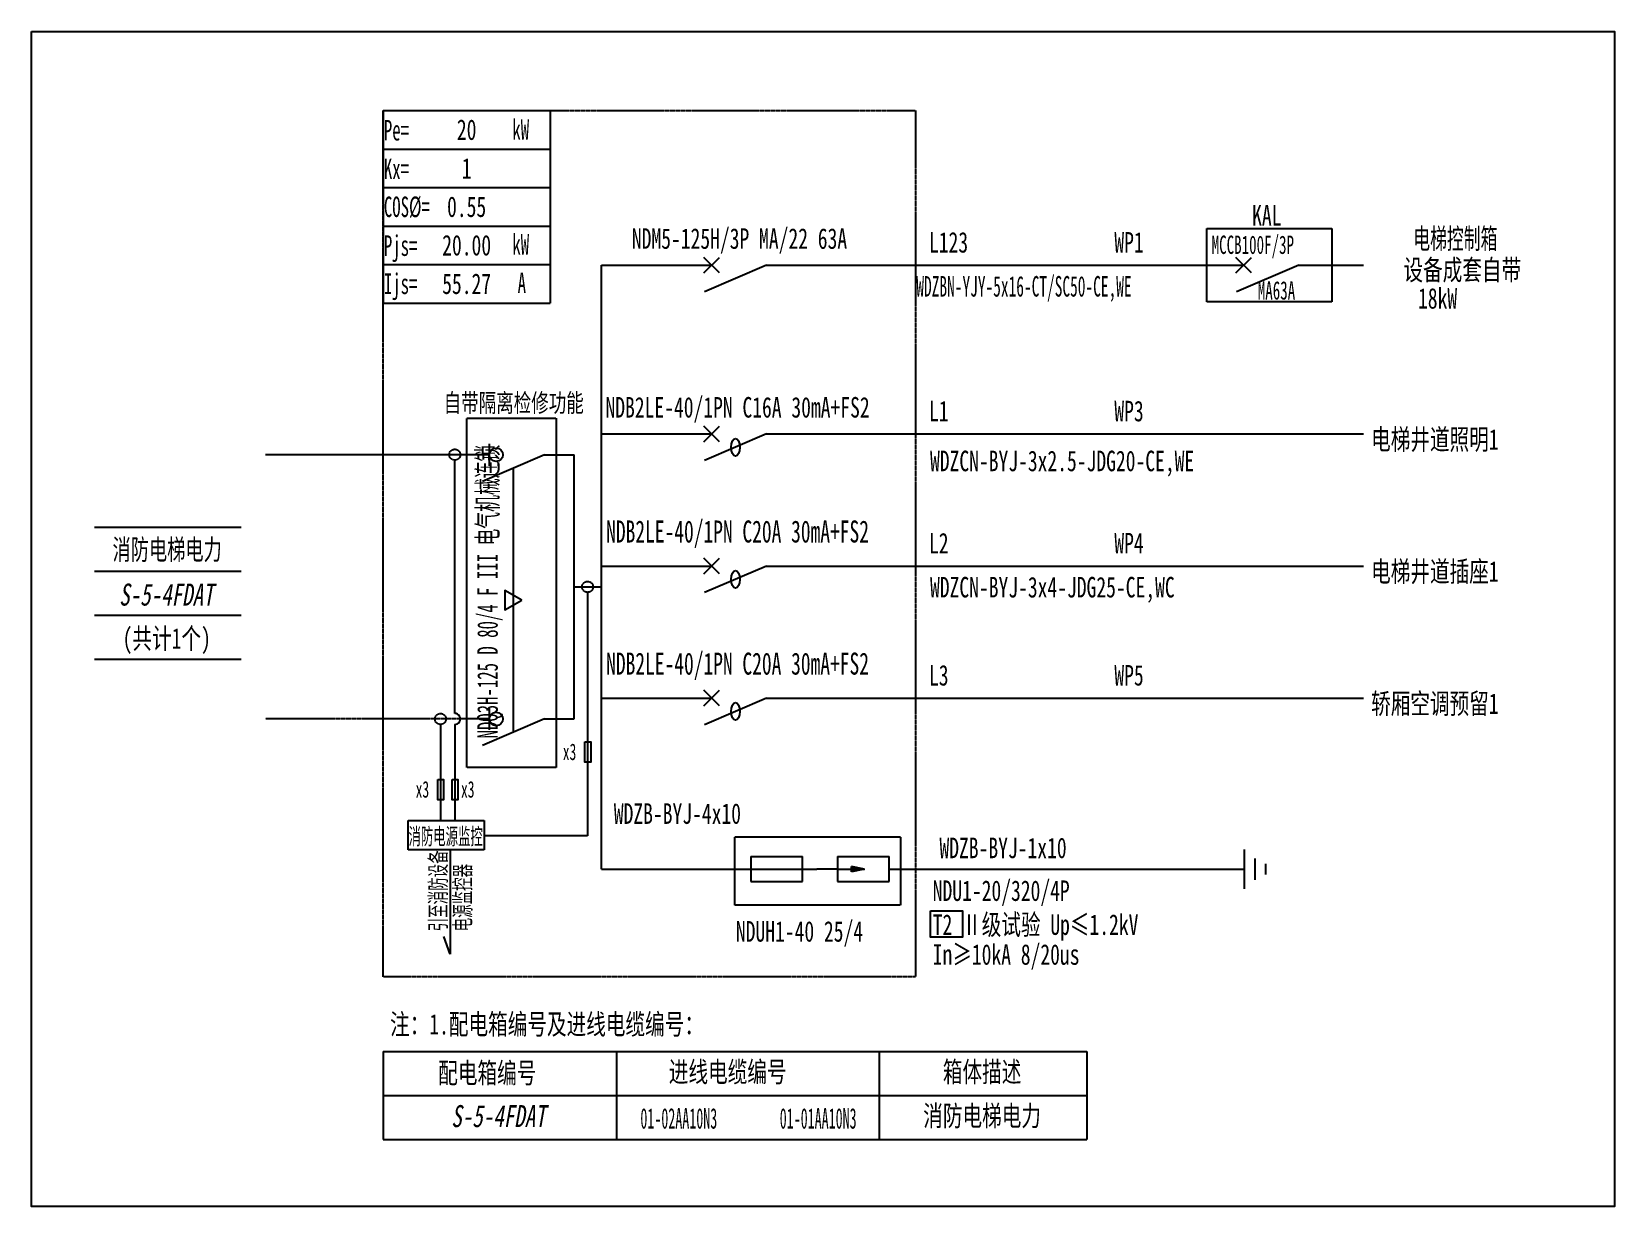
# Model space of a CAD drawing. Extents: x 419644 to 422092, y 356754 to 358572.
import ezdxf
from ezdxf.enums import TextEntityAlignment as Align

# ---------------------------------------------------------------- set-up
doc = ezdxf.new("R2010")
doc.units = 0
doc.header["$MEASUREMENT"] = 0
for name, pattern in [('_点划线L', [1.9, 1.5, -0.17, 0.06, -0.17]), ('DASH', [0.35, 0.25, -0.1]), ('DASHED', [0.75, 0.5, -0.25]), ('DASHED2', [0.375, 0.25, -0.125])]:
    doc.linetypes.add(name, pattern=pattern)
for name, color, linetype in [('D_E_Eqpm(强电设备)', 100, 'Continuous'), ('D_E_Eqpm（强电设备）', 100, 'Continuous'), ('D_E_Text(强电文字)', 51, 'Continuous'), ('D_E_Text（强电文字）', 51, 'Continuous'), ('D_E_Wire(强电线缆)', 10, 'Continuous'), ('D_E_WireEm（强电应急照明线缆）', 10, 'DASHED'), ('D_E_Wire（强电线缆）', 10, 'Continuous'), ('D_T_TableDim（表格尺寸）', 255, 'Continuous'), ('E_E_Text（强电文字）', 51, 'Continuous'), ('系统图', 220, 'Continuous')]:
    doc.layers.add(name, color=color, linetype=linetype)
doc.styles.add('$1$电气', font='', dxfattribs={"width": 0.7})
doc.styles.add('$1$电气箱', font='simhei.ttf', dxfattribs={"width": 0.8, "oblique": 10})
doc.styles.add('电气', font='', dxfattribs={"width": 0.7})
doc.styles.add('电气箱', font='simhei.ttf', dxfattribs={"width": 0.8, "oblique": 10})
doc.styles.get('$1$电气').set_extended_font_data('SimSun')
doc.styles.get('电气').set_extended_font_data('SimSun')

msp = doc.modelspace()

# ---------------------------------------------------------------- linework, layer by layer
at = {"linetype": 'DASHED'}
for p, q in [((420187.5, 357109.3, 0), (420187.5, 358449.5, 0)), ((420187.5, 358449.5, 0), (421011, 358449.5, 0)), ((421011, 358449.5, 0), (421011, 357109.3, 0)), ((421011, 357109.3, 0), (420187.5, 357109.3, 0))]:
    msp.add_line(p, q, dxfattribs=at)
at = {"linetype": 'DASHED2', "elevation": 0}
msp.add_lwpolyline([(420731.4, 357325.8), (420988, 357325.8), (420988, 357220.2), (420731.4, 357220.2)], close=True, dxfattribs=at)
at = {"layer": 'D_E_Eqpm(强电设备)'}
for p, q in [((420756.5, 357295.1, 0), (420836.3, 357295.1, 0)), ((420756.5, 357295.1, 0), (420756.5, 357256.4, 0)), ((420836.1, 357256.4, 0), (420836.1, 357295.1, 0)), ((420890.6, 357295.1, 0), (420970.4, 357295.1, 0)), ((420890.6, 357295.1, 0), (420890.6, 357256.4, 0)), ((420970.2, 357256.4, 0), (420970.2, 357295.1, 0)), ((420890.6, 357275.8, 0), (420858.3, 357275.8, 0)), ((420890.6, 357275.8, 0), (420932, 357275.8, 0)), ((420932, 357275.8, 0), (420911.9, 357279.9, 0)), ((420911.9, 357271.6, 0), (420911.9, 357279.9, 0)), ((420932, 357275.8, 0), (420911.9, 357271.6, 0)), ((420756.5, 357256.4, 0), (420836.1, 357256.4, 0)), ((420890.6, 357256.4, 0), (420970.2, 357256.4, 0))]:
    msp.add_line(p, q, dxfattribs=at)
msp.add_solid([(420911.9, 357271.6, 0), (420932, 357275.8, 0), (420911.9, 357279.9, 0)], dxfattribs=at)
at = {"layer": 'D_E_Eqpm（强电设备）'}
for p, q in [((421462.1, 358266.9, 0), (421655.2, 358266.9, 0)), ((421462.1, 358153.4, 0), (421462.1, 358266.9, 0)), ((421655.2, 358266.9, 0), (421655.2, 358153.4, 0)), ((420683.5, 358198.1, 0), (420707.6, 358222.2, 0)), ((420707.6, 358198.1, 0), (420683.5, 358222.2, 0)), ((421506.9, 358198.1, 0), (421531, 358222.2, 0)), ((421531, 358198.1, 0), (421506.9, 358222.2, 0)), ((420780.7, 358210.1, 0), (420684.6, 358168.9, 0)), ((421604.1, 358210.1, 0), (421507.9, 358168.9, 0)), ((421655.2, 358153.4, 0), (421462.1, 358153.4, 0)), ((420683.5, 357937.1, 0), (420707.6, 357961.2, 0)), ((420707.6, 357937.1, 0), (420683.5, 357961.2, 0)), ((420780.7, 357949.1, 0), (420684.6, 357907.9, 0)), ((420351.9, 357899.9, 0), (420351.9, 357934, 0)), ((420437.1, 357916.9, 0), (420341, 357875.7, 0)), ((420683.5, 357732.7, 0), (420707.6, 357756.8, 0)), ((420707.6, 357732.7, 0), (420683.5, 357756.8, 0)), ((420780.7, 357744.7, 0), (420684.6, 357703.5, 0)), ((420683.5, 357528.3, 0), (420707.6, 357552.4, 0)), ((420707.6, 357528.3, 0), (420683.5, 357552.4, 0)), ((420780.7, 357540.3, 0), (420684.6, 357499.1, 0)), ((420437.1, 357508.1, 0), (420341, 357466.9, 0)), ((420351.9, 357491.1, 0), (420351.9, 357525.2, 0))]:
    msp.add_line(p, q, dxfattribs=at)
at = {"layer": 'D_E_Eqpm（强电设备）', "linetype": 'DASH'}
msp.add_line((420389, 357487.5, 0), (420389, 357896.3, 0), dxfattribs=at)
at = {"layer": 'D_E_Eqpm（强电设备）', "elevation": 0}
msp.add_lwpolyline([(420402.2, 357691.9), (420375.9, 357707.1), (420375.9, 357676.7)], close=True, dxfattribs=at)
at = {"layer": 'D_E_Eqpm（强电设备）'}
for centre in [(420362.3, 357916.9, 0), (420362.3, 357508.1, 0)]:
    msp.add_circle(centre, 10.4, dxfattribs=at)
for centre in [(420732.6, 357928.5, 0), (420732.6, 357724.1, 0), (420732.6, 357519.7, 0)]:
    msp.add_ellipse(centre, major_axis=(0, 13.7), ratio=0.500475, dxfattribs=at)
at = {"layer": 'D_E_Text（强电文字）'}
for p, q in [((420187.5, 358449.5, 0), (420445.8, 358449.5, 0)), ((420187.5, 358449.5, 0), (420187.5, 358151.4, 0)), ((420445.8, 358449.5, 0), (420445.8, 358151.4, 0)), ((420187.5, 358389.8, 0), (420445.8, 358389.8, 0)), ((420187.5, 358330.2, 0), (420445.8, 358330.2, 0)), ((420187.5, 358270.6, 0), (420445.8, 358270.6, 0)), ((420187.5, 358211, 0), (420445.8, 358211, 0)), ((420187.5, 358151.4, 0), (420445.8, 358151.4, 0))]:
    msp.add_line(p, q, dxfattribs=at)
at = {"layer": 'D_E_Text（强电文字）', "elevation": 0}
msp.add_lwpolyline([(421034.3, 357211.3), (421083.7, 357211.3), (421083.7, 357170.6), (421034.3, 357170.6)], close=True, dxfattribs=at)
at = {"layer": 'D_E_Wire(强电线缆)'}
for p, q in [((420525.2, 358210.1, 0), (420695.5, 358210.1, 0)), ((420780.7, 358210.1, 0), (421518.9, 358210.1, 0)), ((421604.1, 358210.1, 0), (421704.1, 358210.1, 0)), ((420525.2, 357949.1, 0), (420695.5, 357949.1, 0)), ((420780.7, 357949.1, 0), (421704.1, 357949.1, 0)), ((420525.2, 357744.7, 0), (420695.5, 357744.7, 0)), ((420780.7, 357744.7, 0), (421704.1, 357744.7, 0)), ((420525.2, 357540.3, 0), (420695.5, 357540.3, 0)), ((420780.7, 357540.3, 0), (421704.1, 357540.3, 0))]:
    msp.add_line(p, q, dxfattribs=at)
at = {"layer": 'D_E_WireEm（强电应急照明线缆）'}
msp.add_line((420351.9, 357508.1, 0), (420005.3, 357508.1, 0), dxfattribs=at)
at = {"layer": 'D_E_Wire（强电线缆）'}
for p, q in [((420525.2, 357275.8, 0), (420525.2, 358210.1, 0)), ((420351.9, 357916.9, 0), (420005.3, 357916.9, 0)), ((420298.3, 357516.6, 0), (420298.3, 357908.4, 0)), ((420437.1, 357916.9, 0), (420483.1, 357916.9, 0)), ((420483.1, 357508.1, 0), (420483.1, 357916.9, 0)), ((420483.1, 357712.5, 0), (420524.3, 357712.5, 0)), ((420503.7, 357704, 0), (420503.7, 357327.3, 0)), ((420437.1, 357508.1, 0), (420483.1, 357508.1, 0)), ((420276.1, 357499.6, 0), (420276.1, 357350.9, 0)), ((420298.2, 357499.6, 0), (420298.2, 357350.9, 0)), ((420291.3, 357305.5, 0), (420291.3, 357144.3, 0)), ((421520, 357245.5, 0), (421520, 357306.1, 0)), ((421536.5, 357259.3, 0), (421536.5, 357292.4, 0)), ((420525.2, 357275.8, 0), (420858.3, 357275.8, 0)), ((420970.2, 357275.8, 0), (421520, 357275.8, 0)), ((421553.1, 357267.5, 0), (421553.1, 357284.1, 0)), ((420291.3, 357144.3, 0), (420281.2, 357171.5, 0))]:
    msp.add_line(p, q, dxfattribs=at)
at = {"layer": 'D_E_Wire（强电线缆）', "linetype": '_点划线L'}
msp.add_line((420503.7, 357327.3, 0), (420343.9, 357327.3, 0), dxfattribs=at)
at = {"layer": 'D_E_Wire（强电线缆）', "linetype": 'DASH', "elevation": 0}
msp.add_lwpolyline([(420316.7, 357973.7), (420455.3, 357973.7), (420455.3, 357433.2), (420316.7, 357433.2)], close=True, dxfattribs=at)
at = {"layer": 'D_E_Wire（强电线缆）', "elevation": 0}
for points in [[(420499.5, 357472.7), (420508.5, 357472.7), (420508.5, 357441.3), (420499.5, 357441.3)], [(420271.9, 357414.6), (420280.8, 357414.6), (420280.8, 357383.2), (420271.9, 357383.2)], [(420294, 357414.6), (420303, 357414.6), (420303, 357383.2), (420294, 357383.2)]]:
    msp.add_lwpolyline(points, close=True, dxfattribs=at)
at = {"layer": 'D_E_Wire（强电线缆）', "linetype": '_点划线L', "elevation": 0}
msp.add_lwpolyline([(420226.2, 357350.9), (420343.9, 357350.9), (420343.9, 357305.5), (420226.2, 357305.5)], close=True, dxfattribs=at)
at = {"layer": 'D_E_Wire（强电线缆）', "linetype": '_点划线L'}
for centre in [(420298.3, 357916.9, 0), (420503.7, 357712.5, 0), (420276.1, 357508.1, 0)]:
    msp.add_circle(centre, 8.52, dxfattribs=at)
at = {"layer": 'D_E_Wire（强电线缆）'}
msp.add_arc((420298.3, 357508.1, 0), 8.52, 269.5766, 90, dxfattribs=at)
at = {"layer": 'D_T_TableDim（表格尺寸）', "color": 255}
for p, q in [((419740.6, 357805, 0), (419967.7, 357805, 0)), ((419740.6, 357736.9, 0), (419967.7, 357736.9, 0)), ((419740.6, 357668.8, 0), (419967.7, 357668.8, 0)), ((419740.6, 357668.8, 0), (419967.7, 357668.8, 0)), ((419740.6, 357668.8, 0), (419967.7, 357668.8, 0)), ((419740.6, 357668.8, 0), (419967.7, 357668.8, 0)), ((419740.6, 357668.8, 0), (419967.7, 357668.8, 0)), ((419740.6, 357600.6, 0), (419967.7, 357600.6, 0))]:
    msp.add_line(p, q, dxfattribs=at)
at = {"layer": 'D_T_TableDim（表格尺寸）', "ltscale": 3.5}
for p, q in [((420187.5, 356993.8, 0), (421276.2, 356993.8, 0)), ((420187.5, 356993.8, 0), (420187.5, 356857.5, 0)), ((420548.3, 356993.8, 0), (420548.3, 356857.5, 0)), ((420955, 356993.8, 0), (420955, 356857.5, 0)), ((421276.2, 356993.8, 0), (421276.2, 356857.5, 0)), ((420187.5, 356925.7, 0), (421276.2, 356925.7, 0)), ((420187.5, 356925.7, 0), (421276.2, 356925.7, 0)), ((420548.3, 356925.7, 0), (420548.3, 356857.5, 0)), ((420955, 356925.7, 0), (420955, 356857.5, 0)), ((420187.5, 356857.5, 0), (421276.2, 356857.5, 0))]:
    msp.add_line(p, q, dxfattribs=at)
at = {"layer": '系统图', "ltscale": 9973.992009}
msp.add_lwpolyline([(419643.5, 358571.5), (422092.5, 358571.5), (422092.5, 356754), (419643.5, 356754)], close=True, dxfattribs=at)

# ---------------------------------------------------------------- texts
at = {"layer": 'D_E_Text(强电文字)', "style": '电气', "width": 0.7}
for s, p in [('WDZB-BYJ-4x10', (420544.3, 357345.8, 0)), ('WDZB-BYJ-1x10', (421048.2, 357292.7, 0)), ('T2 Ⅱ级试验 Up≤1.2kV ', (421037.8, 357174, 0)), ('In≥10kA 8/20us', (421037.8, 357127.8, 0))]:
    msp.add_text(s, height=31.795, dxfattribs=at).set_placement(p)
at = {"layer": 'D_E_Text(强电文字)', "color": 51, "true_color": 0xffff7f, "style": '电气', "width": 0.7}
msp.add_text('NDU1-20/320/4P', height=31.795, dxfattribs=at).set_placement((421037.8, 357226.5, 0))
at = {"layer": 'D_E_Text（强电文字）', "linetype": 'Continuous', "style": '电气', "width": 0.6}
for s, p in [('kW', (420387.3, 358404.2, 0)), ('Pe=', (420188.5, 358403.1, 0)), ('Kx=', (420188.5, 358343.3, 0)), ('COS%%C=', (420188.5, 358284.6, 0)), ('Pjs=', (420188.5, 358224.6, 0)), ('kW', (420387.3, 358226.6, 0)), ('Ijs=', (420188.5, 358165.6, 0)), ('A', (420395.5, 358167, 0))]:
    msp.add_text(s, height=31.8, dxfattribs=at).set_placement(p)
at = {"layer": 'D_E_Text（强电文字）', "style": '电气'}
for s, height, width, p in [('KAL', 31.8, 0.7, (421532, 358271.4, 0)), ('电梯控制箱', 31.8, 0.6, (421781.4, 358235.4, 0)), ('L123', 31.8, 0.7, (421032, 358229.7, 0)), ('WP1', 31.8, 0.7, (421318.8, 358229.7, 0)), ('MCCB100F/3P', 28.389, 0.6, (421469.4, 358227.6, 0)), ('设备成套自带', 31.8, 0.7, (421766.2, 358187, 0)), ('WDZBN-YJY-5x16-CT/SC50-CE,WE', 31.795, 0.55, (421012.4, 358161.6, 0)), ('18kW', 31.8, 0.7, (421788.7, 358143, 0)), ('自带隔离检修功能', 28.39, 0.7, (420281, 357983, 0)), ('L1', 31.8, 0.7, (421032, 357968.6, 0)), ('WP3', 31.8, 0.7, (421318.8, 357968.6, 0)), ('电梯井道照明1', 31.8, 0.7, (421716.1, 357924.8, 0)), ('WDZCN-BYJ-3x2.5-JDG20-CE,WE', 31.795, 0.7, (421033.6, 357891.4, 0)), ('L2', 31.8, 0.7, (421032, 357764.2, 0)), ('WP4', 31.8, 0.7, (421318.8, 357764.2, 0)), ('电梯井道插座1', 31.8, 0.7, (421716.1, 357720.4, 0)), ('WDZCN-BYJ-3x4-JDG25-CE,WC', 31.795, 0.7, (421033.6, 357696.1, 0)), ('L3', 31.8, 0.7, (421032, 357559.8, 0)), ('WP5', 31.8, 0.7, (421318.8, 357559.8, 0)), ('轿厢空调预留1', 31.8, 0.7, (421716.1, 357516, 0)), ('x3', 25.55, 0.6, (420465.4, 357444.5, 0)), ('x3', 25.55, 0.6, (420237.7, 357386.4, 0)), ('x3', 25.55, 0.6, (420307.9, 357386.4, 0)), ('消防电源监控', 25.55, 0.55, (420226.6, 357313.7, 0)), ('注：1.配电箱编号及进线电缆编号：', 31.795, 0.7, (420198.1, 357019.9, 0))]:
    msp.add_text(s, height=height, dxfattribs=dict(at, width=width)).set_placement(p)
at = {"layer": 'D_E_Text（强电文字）'}
for s, height, style, width, p in [('NDM5-125H/3P MA/22 63A', 31.795, '电气', 0.7, (420738.8, 358248.8, 0)), ('MA63A', 28.39, '电气', 0.6, (421569.7, 358171, 0)), ('NDB2LE-40/1PN C16A 30mA+FS2', 31.795, '电气', 0.7, (420735.8, 357987.7, 0)), ('消防电梯电力', 31.8, '$1$电气', 0.65, (419853.2, 357770.8, 0)), ('配电箱编号', 31.8, '电气', 0.7, (420348.5, 356961.1, 0)), ('进线电缆编号', 31.8, '电气', 0.7, (420720.5, 356962.8, 0)), ('箱体描述', 31.8, '电气', 0.7, (421114.2, 356962.8, 0)), ('01-02AA10N3', 31.795, '电气', 0.5, (420644.9, 356889.9, 0)), ('01-01AA10N3', 31.795, '电气', 0.5, (420860.5, 356889.9, 0)), ('消防电梯电力', 31.8, '电气', 0.7, (421114.2, 356894.7, 0))]:
    msp.add_text(s, height=height, dxfattribs=dict(at, style=style, width=width)).set_placement(p, align=Align.MIDDLE)
at = {"layer": 'D_E_Text（强电文字）', "style": '电气', "width": 0.6}
msp.add_text('NDQ3H-125 D 80/4 F III 电气机械连锁', height=31.795, rotation=90, dxfattribs=at).set_placement((420350.4, 357705.2, 0), align=Align.MIDDLE)
at = {"layer": 'D_E_Text（强电文字）', "oblique": 10, "width": 0.7}
for style, p in [('$1$电气箱', (419851.9, 357700.5, 0)), ('电气箱', (420365.8, 356893.6, 0))]:
    msp.add_text('S-5-4FDAT', height=34.07, dxfattribs=dict(at, style=style)).set_placement(p, align=Align.MIDDLE)
at = {"layer": 'D_E_Text（强电文字）', "style": '$1$电气', "width": 0.7}
msp.add_text('(共计1个)', height=31.8, dxfattribs=at).set_placement((419852.5, 357616.9, 0), align=Align.CENTER)
at = {"layer": 'D_E_Text（强电文字）', "style": '电气', "width": 0.6}
for s, p in [('引至消防设备', (420285.2, 357179.4, 0)), ('电源监控器', (420323, 357179.4, 0))]:
    msp.add_text(s, height=25.55, rotation=90, dxfattribs=at).set_placement(p)
at = {"layer": 'D_E_Text（强电文字）', "color": 51, "true_color": 0xffff7f, "style": '电气', "width": 0.7}
msp.add_text('NDUH1-40 25/4', height=31.795, dxfattribs=at).set_placement((420733.2, 357163.5, 0))
at = {"layer": 'D_E_Text（强电文字）', "width": 258.312, "attachment_point": 5, "style": '电气'}
for s, insert, char_height in [('20', (420316.6, 358419.6, 0), 31.8), ('1', (420316.6, 358360, 0), 31.8), ('0.55', (420316.6, 358300.4, 0), 31.8), ('{\\C200;20.00}', (420316.6, 358240.8, 0), 31.795), ('{\\C200;55.27}', (420316.6, 358181.2, 0), 31.795)]:
    msp.add_mtext(s, dxfattribs=dict(at, insert=insert, char_height=char_height))
at = {"layer": 'E_E_Text（强电文字）', "linetype": 'Continuous', "style": '电气', "width": 0.65}
for p in [(420735.8, 357781.1, 0), (420735.8, 357576.7, 0)]:
    msp.add_text('NDB2LE-40/1PN C20A 30mA+FS2', height=34.066, dxfattribs=at).set_placement(p, align=Align.CENTER)

doc.saveas('drawing.dxf')
